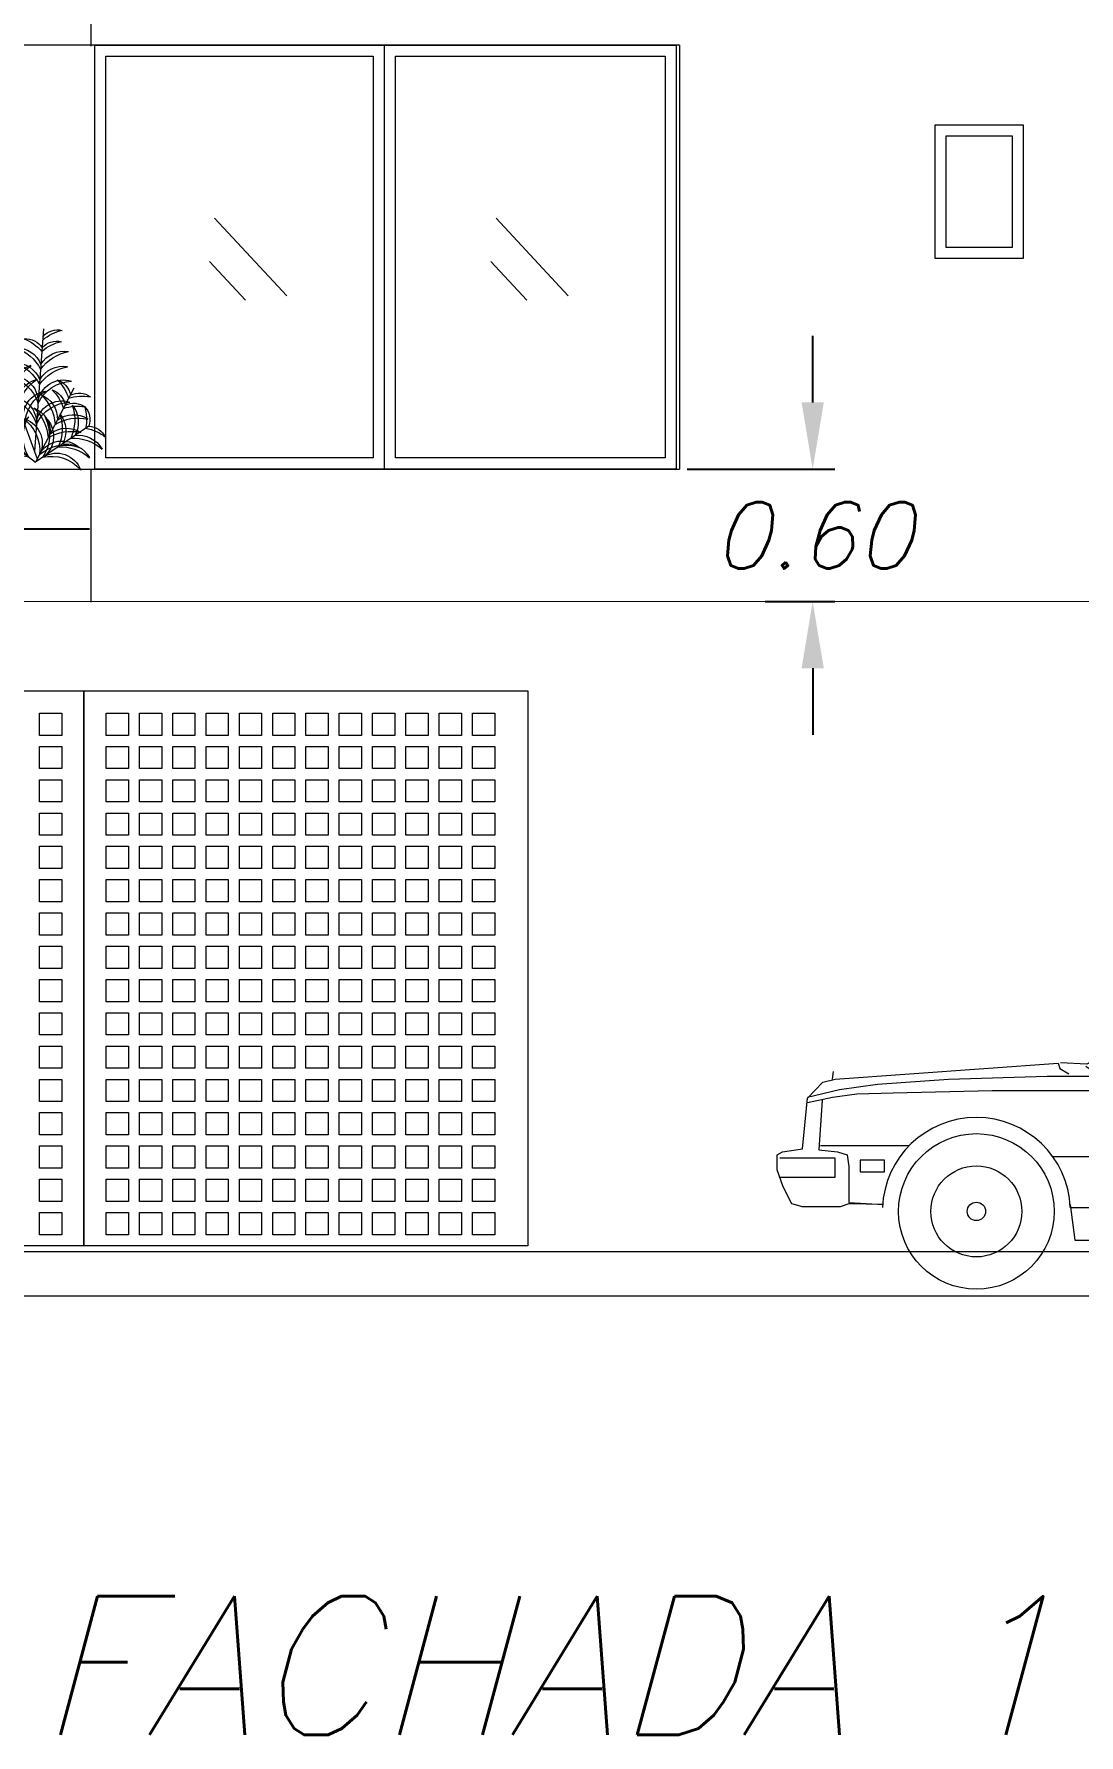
# Model space of a CAD drawing. Header units: millimetres. Extents: x 94 to 362, y 157 to 221.
# Drawn here: x 284.05 to 288.76, y 161.82 to 169.49 of the extents above; entities that cross this region are included whole.
import ezdxf

# ---------------------------------------------------------------- set-up
doc = ezdxf.new("R2010")
doc.units = ezdxf.units.MM
doc.layers.get('0').update_dxf_attribs({"lineweight": 9})
doc.layers.get('Defpoints').update_dxf_attribs({"lineweight": 9})
doc.layers.add('ARBOL', color=3, linetype='Continuous', lineweight=9)
doc.layers.add('BARDA PERIMETRAL', color=5, linetype='Continuous', lineweight=9)
doc.styles.get("Standard").update_dxf_attribs({"font": 'romans.shx', "oblique": 15})
doc.dimstyles.get("Standard").update_dxf_attribs({"dimtxt": 0.3, "dimasz": 0.3, "dimexe": 0.1, "dimexo": 0.05, "dimgap": 0.09, "dimtad": 0, "dimtih": 1, "dimtoh": 1, "dimzin": 0, "dimdsep": 46, "dimtxsty": 'Standard', "dimcen": 0.09, "dimadec": 0, "dimazin": 0, "dimtfac": 1, "dimtofl": 0, "dimtmove": 0, "dimatfit": 3, "dimfxl": 1, "dimtolj": 1, "dimtzin": 0, "dimarcsym": 0})

# ---------------------------------------------------------------- blocks, each defined once
blk = doc.blocks.new('AUTO_ALZADO')
at = {"color": 0, "linetype": 'ByBlock'}
for points in [[(-1.7297, 1.4091), (-2.412, 1.0263), (-2.5307, 1.0318)], [(-2.298, 0.974), (-1.695, 1.3919)], [(-1.651, 1.3892), (-2.2678, 0.9641), (-2.2934, 0.9698)], [(0.8653, 0.5489), (0.8711, 0.7331), (0.8479, 0.8082), (0.7319, 0.855), (0.5764, 0.9032), (0.0762, 0.991), (-0.0189, 1.0321), (-0.2023, 1.2489), (-0.3334, 1.419), (-0.3682, 1.4289), (-1.7074, 1.4289), (-1.7201, 1.4176), (-1.7132, 1.4048), (-1.6969, 1.3921), (-1.695, 1.3919)], [(-1.651, 1.3892), (-0.5226, 1.3892), (-0.4866, 1.3779), (-0.4471, 1.3609), (-0.4205, 1.2915), (-0.2661, 0.8904), (-0.2151, 0.8848), (-0.1013, 0.8819), (-0.0329, 0.8876), (0.0182, 0.906), (0.0298, 0.957), (0.0379, 1.0052)], [(-1.1067, 1.3831), (-1.2125, 0.9019), (-1.2511, 0.8041), (-1.2634, 0.6743), (-1.255, 0.5041), (-1.2384, 0.3264)], [(-1.6239, 1.3681), (-2.2296, 0.9381), (-2.0745, 0.9381)], [(-1.9593, 0.9381), (-1.3015, 0.9381), (-1.1918, 1.3681), (-1.6239, 1.3681)], [(-1.278, 1.1213), (-1.269, 1.1828), (-1.2735, 1.2437), (-1.3009, 1.2826), (-1.3463, 1.3106), (-1.419, 1.3216), (-1.4621, 1.3161), (-1.4968, 1.2908), (-1.5147, 1.2437), (-1.5013, 1.2129), (-1.4739, 1.1992), (-1.4465, 1.1965), (-1.4257, 1.1992), (-1.4011, 1.1883), (-1.3916, 1.1739), (-1.4011, 1.1575), (-1.3804, 1.1439), (-1.344, 1.124), (-1.3032, 1.1104), (-1.2847, 1.1158)], [(-1.0731, 1.3681), (-1.1576, 0.9381), (-0.5477, 0.9381)], [(-0.6096, 1.3681), (-1.0731, 1.3681)], [(-0.6096, 1.3681), (-0.5477, 0.9381)], [(-0.5834, 1.3681), (-0.5215, 0.9381)], [(-0.5215, 0.9381), (-0.3398, 0.9381), (-0.5134, 1.3681), (-0.5834, 1.3681)], [(-1.6217, 1.0072), (-1.5786, 1.0632), (-1.5556, 1.1411), (-1.5467, 1.1767), (-1.5534, 1.2272), (-1.5651, 1.2437), (-1.583, 1.2491), (-1.6239, 1.2382), (-1.6446, 1.2409), (-1.6424, 1.2607), (-1.6267, 1.2744), (-1.5853, 1.2936), (-1.5651, 1.3024), (-1.5511, 1.3024), (-1.5332, 1.2963), (-1.5103, 1.2908)], [(-1.6379, 1.23), (-1.6379, 1.1965), (-1.6217, 1.1828), (-1.6267, 1.1384), (-1.6037, 1.1439), (-1.5741, 1.1158)], [(-0.8587, 1.219), (-0.8134, 1.2539), (-0.7641, 1.2655), (-0.7171, 1.2512)], [(-0.5788, 1.1083), (-0.6057, 1.0967), (-0.6337, 1.0967), (-0.6471, 1.1172), (-0.6566, 1.15), (-0.6718, 1.1705), (-0.7059, 1.1733), (-0.749, 1.1657), (-0.7552, 1.1869), (-0.7434, 1.217), (-0.7322, 1.2423), (-0.6908, 1.256), (-0.6337, 1.2607), (-0.5906, 1.2423)], [(-1.5147, 1.2129), (-1.5103, 1.1828), (-1.5036, 1.1739), (-1.5103, 1.1131), (-1.4873, 1.1104), (-1.4739, 1.0933), (-1.4621, 1.0741), (-1.442, 1.0741), (-1.3916, 1.0994), (-1.4011, 1.1439)], [(-0.8475, 1.0393), (-0.8738, 1.0646), (-0.8778, 1.1131), (-0.8666, 1.1753), (-0.857, 1.217), (-0.8229, 1.2143), (-0.7641, 1.1753)], [(-0.7927, 1.0762), (-0.819, 1.0714), (-0.8341, 1.0899), (-0.8341, 1.1199), (-0.8492, 1.122), (-0.8419, 1.1616), (-0.8341, 1.1842), (-0.8061, 1.1917)], [(-0.7434, 1.1616), (-0.7361, 1.1432), (-0.7473, 1.1104), (-0.7401, 1.1015), (-0.7401, 1.0803), (-0.7249, 1.0577), (-0.6908, 1.0413), (-0.6511, 1.0646)], [(-1.77, 1.0488), (-1.7907, 1.096), (-1.8153, 1.1022), (-1.8271, 1.0543)], [(-1.7084, 1.0297), (-1.7566, 1.1076), (-1.681, 1.124), (-1.6558, 1.0769), (-1.7291, 1.0017)], [(-1.6536, 1.0741), (-1.6015, 0.9682)], [(-1.2981, 1.0994), (-1.3032, 1.0632), (-1.4078, 1.0516), (-1.4694, 1.016), (-1.5103, 0.9627)], [(-1.3395, 1.1131), (-1.4599, 1.0379)], [(-0.6091, 1.0878), (-0.6091, 1.0618), (-0.562, 1.0393)], [(-3.6035, 0.8635), (-3.6186, 0.6396), (-3.5339, 0.6311), (-3.4909, 0.6169), (-3.4828, 0.5645), (-3.4828, 0.403), (-3.3273, 0.3931), (-3.4828, 0.3973), (-3.5223, 0.3831), (-3.6929, 0.3831), (-3.7404, 0.3973), (-3.7787, 0.4738), (-3.8066, 0.5503), (-3.8066, 0.6169), (-3.7822, 0.6311), (-3.6929, 0.6453), (-3.6696, 0.8734), (-3.6, 0.9443), (-3.5455, 0.9585), (-2.5405, 1.0307), (-2.5324, 1.0066), (-2.493, 0.9825)], [(-2.3779, 0.9901), (-2.416, 1.016)], [(-1.6877, 0.9545), (-1.7588, 1.0188), (-1.779, 1.0188), (-1.8109, 1.0543), (-1.8198, 1.0434), (-1.8428, 1.0488), (-1.8495, 0.988), (-1.8064, 0.9627), (-1.7812, 0.9545)], [(-0.8761, 0.9443), (-0.927, 1.0065)], [(-0.8458, 1.0324), (-0.8833, 0.9675)], [(-0.8268, 1.0482), (-0.8307, 1.0229), (-0.819, 0.9907), (-0.7792, 0.9655), (-0.7552, 0.9791)], [(-0.8134, 1.0577), (-0.7792, 0.9976), (-0.7552, 1.014)], [(-0.6774, 1.0434), (-0.6757, 1.014), (-0.6981, 0.9976), (-0.749, 0.947)], [(-0.4395, 0.9559), (-0.4316, 1.0065), (-0.4451, 1.0345), (-0.515, 1.0577)], [(-3.6696, 0.8777), (-3.5258, 0.9117), (-3.354, 0.9358), (-3.0349, 0.9585), (-2.5904, 0.9726), (-2.2911, 0.9726), (-2.3294, 0.9499), (-2.3572, 0.8451), (-2.3885, 0.6878), (-2.3839, 0.5829), (-2.3259, 0.3888), (-2.2884, 0.3264)], [(-3.5571, 0.9585), (-3.5524, 0.9925)], [(-1.9631, 0.9737), (-1.9581, 0.9265), (-2.0135, 0.9217), (-2.0795, 0.9265), (-2.0493, 0.9962)], [(-3.6696, 0.8536), (-3.5571, 0.8777), (-3.448, 0.8918), (-3.2844, 0.8975), (-2.8376, 0.9074)], [(-2.8376, 0.9074), (-0.2727, 0.9074)], [(-1.4795, 0.8663), (-1.344, 0.8663), (-1.3524, 0.8452), (-1.4034, 0.8452), (-1.4034, 0.8663)], [(-0.5301, 0.8663), (-0.3947, 0.8663), (-0.4031, 0.8452), (-0.454, 0.8452), (-0.454, 0.8663)], [(-0.2512, 0.7697), (-0.2684, 0.8975)], [(0.8479, 0.8012), (0.5207, 0.8621), (0.2364, 0.8961), (0.0089, 0.8961)], [(-3.6116, 0.6595), (-3.2101, 0.6595)], [(-3.795, 0.5163), (-3.5455, 0.5163), (-3.5455, 0.6028), (-3.795, 0.6028)], [(-2.5654, 0.6099), (-0.4148, 0.6099)], [(0.6216, 0.539), (0.3025, 0.5603)], [(0.9083, 0.3264), (0.9396, 0.3364), (0.9616, 0.3845), (0.9802, 0.3959), (0.9918, 0.4526), (0.9767, 0.505), (0.9036, 0.5348), (0.7864, 0.5348), (0.6274, 0.5348), (0.6274, 0.3845)], [(0.9767, 0.4823), (0.6796, 0.4823), (0.6796, 0.4299), (0.986, 0.4299)], [(-2.486, 0.3931), (-2.466, 0.2329)], [(-2.4861, 0.3803), (-0.4941, 0.3803)], [(-2.2884, 0.3264), (-0.5144, 0.3264)], [(-0.5141, 0.3316), (-0.5144, 0.3264)], [(-0.4924, 0.3307), (-0.4965, 0.2329)], [(0.3505, 0.3264), (0.9083, 0.3264)], [(0.3517, 0.3803), (0.9597, 0.3803)], [(0.3536, 0.3307), (0.3536, 0.2343), (0.6007, 0.2428), (0.7423, 0.325)], [(-2.466, 0.2329), (-0.4965, 0.2329)]]:
    blk.add_lwpolyline(points, dxfattribs=at)
for points in [[(-1.9312, 1.0653), (-1.9687, 1.0653), (-2.0174, 1.0523), (-2.0544, 1.0393), (-2.0633, 1.0201), (-2.0594, 1.0058), (-2.0292, 0.9914), (-1.9687, 0.9737), (-1.9312, 0.9737)], [(-3.4318, 0.5929), (-3.4318, 0.5404), (-3.3227, 0.5404), (-3.3227, 0.5929)], [(0.4104, 0.4823), (0.4104, 0.4299), (0.5392, 0.4299), (0.5392, 0.4823)]]:
    blk.add_lwpolyline(points, close=True, dxfattribs=at)
for centre, radius in [((-1.3866, 0.783), 0.0213), ((-2.909, 0.3627), 0.3505), ((-0.0712, 0.3627), 0.3505), ((-2.909, 0.3627), 0.205), ((-0.0712, 0.3627), 0.205), ((-2.909, 0.3627), 0.0415), ((-0.0712, 0.3627), 0.0415)]:
    blk.add_circle(centre, radius, dxfattribs=at)
for centre, radius, start, end in [((-2.909, 0.3627), 0.4233, 2.3793, 177.6207), ((-0.0712, 0.3627), 0.445, 113.85904, 184.91659), ((-0.0712, 0.3627), 0.4233, 355.08341, 184.91659)]:
    blk.add_arc(centre, radius, start, end, dxfattribs=at)
blk = doc.blocks.new('arbusto02')
at = {"layer": 'ARBOL', "linetype": 'ByBlock'}
for p, q in [((-0.048, 0.801), (0.007, 0.065)), ((0.22, 0.644), (-0.01, 0.019)), ((-0.23, 0.444), (0, 0)), ((-0.319, 0.217), (0, 0)), ((0.397, 0.303), (0, 0))]:
    blk.add_line(p, q, dxfattribs=at)
for centre, radius, start, end in [((-0.132, 0.68), 0.115, 40.53, 103.8644), ((-0.216, 0.539), 0.26, 48.3163, 77.6194), ((-0.127, 0.612), 0.115, 40.53, 103.8644), ((-0.211, 0.471), 0.26, 48.3163, 77.6194), ((0.058, 0.626), 0.115, 84.6157, 147.9501), ((0.162, 0.498), 0.26, 110.8607, 140.1638), ((-0.171, 0.507), 0.16, 29.4889, 99.6338), ((-0.248, 0.401), 0.268, 35.6112, 79.2766), ((0.117, 0.528), 0.16, 88.8463, 158.9911), ((0.209, 0.435), 0.268, 109.2035, 152.8688), ((-0.065, 0.41), 0.26, 23.8984, 53.2015), ((0.069, 0.505), 0.115, 16.1121, 79.4464), ((-0.042, 0.474), 0.26, 23.8984, 53.2015), ((0.093, 0.569), 0.115, 16.1121, 79.4464), ((0.268, 0.505), 0.115, 60.1978, 123.5321), ((-0.164, 0.416), 0.16, 29.4889, 99.6338), ((-0.241, 0.31), 0.268, 35.6112, 79.2766), ((0.124, 0.437), 0.16, 88.8463, 158.9911), ((0.215, 0.344), 0.268, 109.2035, 152.8688), ((0.14, 0.361), 0.156, 80.6055, 180.8141), ((0.21, 0.283), 0.236, 101.0522, 162.5736), ((-0.128, 0.362), 0.268, 11.1933, 54.8587), ((-0.014, 0.427), 0.16, 5.071, 75.2158), ((0.285, 0.282), 0.26, 86.4427, 115.7458), ((0.244, 0.441), 0.115, 60.1978, 123.5321), ((0.309, 0.346), 0.26, 86.4427, 115.7458), ((-0.26, 0.3), 0.115, 63.6602, 126.9945), ((-0.168, 0.338), 0.156, 7.666, 107.8746), ((-0.227, 0.251), 0.236, 25.9065, 87.4278), ((-0.095, 0.385), 0.115, 107.7459, 171.0802), ((0.051, 0.308), 0.26, 133.9908, 163.2939), ((-0.063, 0.325), 0.115, 107.7459, 171.0802), ((0.082, 0.248), 0.26, 133.9908, 163.2939), ((-0.082, 0.272), 0.156, 343.248, 83.4567), ((-0.171, 0.217), 0.236, 1.4886, 63.0099), ((-0.046, 0.341), 0.16, 5.071, 75.2158), ((-0.159, 0.277), 0.268, 11.1933, 54.8587), ((0.302, 0.204), 0.268, 84.7855, 128.4509), ((0.257, 0.327), 0.16, 64.4284, 134.5732), ((-0.281, 0.137), 0.26, 71.4465, 100.7496), ((-0.211, 0.255), 0.115, 136.2275, 199.5619), ((-0.046, 0.257), 0.26, 162.4725, 191.7756), ((-0.229, 0.239), 0.115, 63.6602, 126.9945), ((-0.25, 0.076), 0.26, 71.4465, 100.7496), ((-0.097, 0.24), 0.16, 140.4581, 210.6029), ((0.033, 0.254), 0.268, 160.8153, 204.4806), ((-0.158, 0.212), 0.156, 7.666, 107.8746), ((-0.217, 0.125), 0.236, 25.9065, 87.4278), ((0.029, 0.258), 0.16, 111.9765, 182.1213), ((0.15, 0.208), 0.268, 132.3336, 175.999), ((0.071, 0.177), 0.16, 111.9765, 182.1213), ((0.192, 0.127), 0.268, 132.3336, 175.999), ((0.15, 0.235), 0.156, 80.6055, 180.8141), ((0.22, 0.157), 0.236, 101.0522, 162.5736), ((0.208, 0.165), 0.156, 56.1875, 156.3962), ((0.27, 0.119), 0.268, 84.7855, 128.4509), ((0.226, 0.242), 0.16, 64.4284, 134.5732), ((0.083, 0.246), 0.16, 332.6191, 42.7639), ((-0.047, 0.252), 0.268, 338.7414, 22.4068), ((0.032, 0.259), 0.26, 351.4465, 20.7496), ((0.196, 0.267), 0.115, 343.6602, 46.9945), ((0.25, 0.308), 0.115, 343.6602, 46.9945), ((0.086, 0.3), 0.26, 351.4465, 20.7496), ((-0.315, 0.101), 0.115, 92.1418, 155.4762), ((-0.227, 0.125), 0.16, 52.6191, 122.7639), ((-0.256, -0.003), 0.268, 58.7414, 102.4068), ((-0.022, 0.189), 0.16, 140.4581, 210.6029), ((0.108, 0.203), 0.268, 160.8153, 204.4806), ((0.048, 0.154), 0.156, 132.2173, 232.4259), ((0.153, 0.161), 0.236, 152.664, 214.1854), ((0.116, 0.113), 0.156, 103.7356, 203.9443), ((0.211, 0.069), 0.236, 124.1824, 185.7037), ((-0.161, 0.152), 0.236, 329.0367, 30.558), ((-0.057, 0.151), 0.156, 310.7961, 51.0048), ((0.24, 0.066), 0.236, 76.6343, 138.1556), ((0.011, 0.19), 0.16, 332.6191, 42.7639), ((-0.119, 0.197), 0.268, 338.7414, 22.4068), ((0.258, -0.038), 0.26, 53.9908, 83.2939), ((0.309, 0.119), 0.115, 27.7459, 91.0802), ((-0.256, -0.052), 0.26, 99.9281, 129.2312), ((-0.259, 0.001), 0.16, 81.1007, 151.2455), ((-0.224, -0.124), 0.268, 87.223, 130.8884), ((-0.184, -0.05), 0.16, 81.1007, 151.2455), ((-0.186, 0.044), 0.16, 52.6191, 122.7639), ((-0.214, -0.083), 0.268, 58.7414, 102.4068), ((-0.159, -0.029), 0.156, 30.7961, 131.0048), ((-0.178, -0.133), 0.236, 49.0367, 110.558), ((0.187, -0.039), 0.16, 31.9765, 102.1213), ((0.231, -0.112), 0.268, 52.3336, 95.999), ((0.259, 0.016), 0.16, 31.9765, 102.1213), ((-0.149, -0.176), 0.268, 87.223, 130.8884), ((-0.125, -0.102), 0.156, 59.2778, 159.4864), ((-0.093, -0.201), 0.236, 77.5183, 139.0396), ((0.104, -0.196), 0.236, 44.1824, 105.7037), ((0.131, -0.094), 0.156, 23.7356, 123.9443), ((0.158, -0.167), 0.268, 52.3336, 95.999)]:
    blk.add_arc(centre, radius, start, end, dxfattribs=at)
blk = doc.blocks.new('*D61')
at = {"layer": 'Defpoints', "color": 0, "lineweight": -2, "transparency": 16777216}
for p, q in [((287.56, 167.8253), (287.56, 168.1253)), ((286.9949, 167.5253), (287.66, 167.5253)), ((287.3453, 166.9278), (287.66, 166.9278)), ((287.56, 166.6278), (287.56, 166.3278))]:
    blk.add_line(p, q, dxfattribs=at)
at = {"layer": 'Defpoints', "color": 0, "transparency": 16777216}
for p in [(286.9449, 167.5253), (287.2953, 166.9278), (287.56, 166.9278)]:
    blk.add_point(p, dxfattribs=at)
for points in [[(287.51, 167.8253), (287.61, 167.8253), (287.56, 167.5253)], [(287.51, 166.6278), (287.61, 166.6278), (287.56, 166.9278)]]:
    blk.add_solid(points, dxfattribs=at)
at = {"layer": 'Defpoints', "color": 0, "transparency": 16777216, "insert": (287.56, 167.2266), "char_height": 0.3, "attachment_point": 5}
blk.add_mtext('\\A1;0.60', dxfattribs=at)
blk = doc.blocks.new('*D62')
at = {"layer": 'Defpoints', "color": 0, "lineweight": -2, "transparency": 16777216}
for p, q in [((282.2025, 169.1753), (282.2025, 167.156)), ((283.7025, 169.1753), (283.7025, 167.156)), ((281.9025, 167.256), (281.6025, 167.256)), ((284.0025, 167.256), (284.3025, 167.256))]:
    blk.add_line(p, q, dxfattribs=at)
at = {"layer": 'Defpoints', "color": 0, "transparency": 16777216}
for p in [(282.2025, 169.2253), (283.7025, 169.2253), (283.7025, 167.256)]:
    blk.add_point(p, dxfattribs=at)
for points in [[(281.9025, 167.306), (281.9025, 167.206), (282.2025, 167.256)], [(284.0025, 167.306), (284.0025, 167.206), (283.7025, 167.256)]]:
    blk.add_solid(points, dxfattribs=at)
at = {"layer": 'Defpoints', "color": 0, "transparency": 16777216, "insert": (282.9525, 167.256), "char_height": 0.3, "attachment_point": 5}
blk.add_mtext('\\A1;1.50', dxfattribs=at)

msp = doc.modelspace()

# ---------------------------------------------------------------- linework, layer by layer
for p, q in [((284.3097, 169.4303), (284.3097, 170.0303)), ((286.9597, 169.4353), (281.4453, 169.4353)), ((285.5809, 169.3853), (285.5809, 167.5753)), ((285.6309, 167.5253), (285.6309, 169.4353)), ((286.9597, 169.4353), (286.9597, 167.5253)), ((281.4453, 167.5253), (286.9597, 167.5253)), ((284.3097, 166.9253), (284.3097, 167.5253)), ((293.1453, 166.9303), (281.4453, 166.9253)), ((280.6332, 164.0003), (294.6332, 164.0003)), ((279.7763, 163.8003), (295.9077, 163.8003))]:
    msp.add_line(p, q)
at = {"color": 4}
for p, q in [((284.8659, 168.6562), (285.1909, 168.3062)), ((286.1342, 168.6562), (286.4592, 168.3062)), ((284.8423, 168.4605), (285.0048, 168.2855)), ((286.1105, 168.4605), (286.273, 168.2855))]:
    msp.add_line(p, q, dxfattribs=at)
for points in [[(284.3259, 169.4353), (286.9449, 169.4353), (286.9449, 167.5253), (284.3259, 167.5253)], [(284.3759, 169.3853), (285.5809, 169.3853), (285.5809, 167.5753), (284.3759, 167.5753)], [(285.6809, 169.3853), (286.8949, 169.3853), (286.8949, 167.5753), (285.6809, 167.5753)], [(288.5097, 169.0753), (288.1097, 169.0753), (288.1097, 168.4753), (288.5097, 168.4753)], [(288.4597, 169.0253), (288.1597, 169.0253), (288.1597, 168.5253), (288.4597, 168.5253)], [(282.2775, 166.5253), (284.2775, 166.5253), (284.2775, 164.0253), (282.2775, 164.0253)], [(284.2775, 166.5253), (286.2775, 166.5253), (286.2775, 164.0253), (284.2775, 164.0253)], [(284.0775, 166.4253), (284.1775, 166.4253), (284.1775, 166.3253), (284.0775, 166.3253)], [(284.3775, 166.4253), (284.4775, 166.4253), (284.4775, 166.3253), (284.3775, 166.3253)], [(284.3775, 166.4253), (284.4775, 166.4253), (284.4775, 166.3253), (284.3775, 166.3253)], [(284.5275, 166.4253), (284.6275, 166.4253), (284.6275, 166.3253), (284.5275, 166.3253)], [(284.6775, 166.4253), (284.7775, 166.4253), (284.7775, 166.3253), (284.6775, 166.3253)], [(284.6775, 166.4253), (284.7775, 166.4253), (284.7775, 166.3253), (284.6775, 166.3253)], [(284.8275, 166.4253), (284.9275, 166.4253), (284.9275, 166.3253), (284.8275, 166.3253)], [(284.9775, 166.4253), (285.0775, 166.4253), (285.0775, 166.3253), (284.9775, 166.3253)], [(284.9775, 166.4253), (285.0775, 166.4253), (285.0775, 166.3253), (284.9775, 166.3253)], [(285.1275, 166.4253), (285.2275, 166.4253), (285.2275, 166.3253), (285.1275, 166.3253)], [(285.2775, 166.4253), (285.3775, 166.4253), (285.3775, 166.3253), (285.2775, 166.3253)], [(285.2775, 166.4253), (285.3775, 166.4253), (285.3775, 166.3253), (285.2775, 166.3253)], [(285.4275, 166.4253), (285.5275, 166.4253), (285.5275, 166.3253), (285.4275, 166.3253)], [(285.5775, 166.4253), (285.6775, 166.4253), (285.6775, 166.3253), (285.5775, 166.3253)], [(285.7275, 166.4253), (285.8275, 166.4253), (285.8275, 166.3253), (285.7275, 166.3253)], [(285.7275, 166.4253), (285.8275, 166.4253), (285.8275, 166.3253), (285.7275, 166.3253)], [(285.8775, 166.4253), (285.9775, 166.4253), (285.9775, 166.3253), (285.8775, 166.3253)], [(286.0275, 166.4253), (286.1275, 166.4253), (286.1275, 166.3253), (286.0275, 166.3253)], [(284.0775, 166.2753), (284.1775, 166.2753), (284.1775, 166.1753), (284.0775, 166.1753)], [(284.3775, 166.2753), (284.4775, 166.2753), (284.4775, 166.1753), (284.3775, 166.1753)], [(284.3775, 166.2753), (284.4775, 166.2753), (284.4775, 166.1753), (284.3775, 166.1753)], [(284.5275, 166.2753), (284.6275, 166.2753), (284.6275, 166.1753), (284.5275, 166.1753)], [(284.6775, 166.2753), (284.7775, 166.2753), (284.7775, 166.1753), (284.6775, 166.1753)], [(284.6775, 166.2753), (284.7775, 166.2753), (284.7775, 166.1753), (284.6775, 166.1753)], [(284.8275, 166.2753), (284.9275, 166.2753), (284.9275, 166.1753), (284.8275, 166.1753)], [(284.9775, 166.2753), (285.0775, 166.2753), (285.0775, 166.1753), (284.9775, 166.1753)], [(284.9775, 166.2753), (285.0775, 166.2753), (285.0775, 166.1753), (284.9775, 166.1753)], [(285.1275, 166.2753), (285.2275, 166.2753), (285.2275, 166.1753), (285.1275, 166.1753)], [(285.2775, 166.2753), (285.3775, 166.2753), (285.3775, 166.1753), (285.2775, 166.1753)], [(285.2775, 166.2753), (285.3775, 166.2753), (285.3775, 166.1753), (285.2775, 166.1753)], [(285.4275, 166.2753), (285.5275, 166.2753), (285.5275, 166.1753), (285.4275, 166.1753)], [(285.5775, 166.2753), (285.6775, 166.2753), (285.6775, 166.1753), (285.5775, 166.1753)], [(285.7275, 166.2753), (285.8275, 166.2753), (285.8275, 166.1753), (285.7275, 166.1753)], [(285.7275, 166.2753), (285.8275, 166.2753), (285.8275, 166.1753), (285.7275, 166.1753)], [(285.8775, 166.2753), (285.9775, 166.2753), (285.9775, 166.1753), (285.8775, 166.1753)], [(286.0275, 166.2753), (286.1275, 166.2753), (286.1275, 166.1753), (286.0275, 166.1753)], [(284.0775, 166.1253), (284.1775, 166.1253), (284.1775, 166.0253), (284.0775, 166.0253)], [(284.3775, 166.1253), (284.4775, 166.1253), (284.4775, 166.0253), (284.3775, 166.0253)], [(284.3775, 166.1253), (284.4775, 166.1253), (284.4775, 166.0253), (284.3775, 166.0253)], [(284.5275, 166.1253), (284.6275, 166.1253), (284.6275, 166.0253), (284.5275, 166.0253)], [(284.6775, 166.1253), (284.7775, 166.1253), (284.7775, 166.0253), (284.6775, 166.0253)], [(284.6775, 166.1253), (284.7775, 166.1253), (284.7775, 166.0253), (284.6775, 166.0253)], [(284.8275, 166.1253), (284.9275, 166.1253), (284.9275, 166.0253), (284.8275, 166.0253)], [(284.9775, 166.1253), (285.0775, 166.1253), (285.0775, 166.0253), (284.9775, 166.0253)], [(284.9775, 166.1253), (285.0775, 166.1253), (285.0775, 166.0253), (284.9775, 166.0253)], [(285.1275, 166.1253), (285.2275, 166.1253), (285.2275, 166.0253), (285.1275, 166.0253)], [(285.2775, 166.1253), (285.3775, 166.1253), (285.3775, 166.0253), (285.2775, 166.0253)], [(285.2775, 166.1253), (285.3775, 166.1253), (285.3775, 166.0253), (285.2775, 166.0253)], [(285.4275, 166.1253), (285.5275, 166.1253), (285.5275, 166.0253), (285.4275, 166.0253)], [(285.5775, 166.1253), (285.6775, 166.1253), (285.6775, 166.0253), (285.5775, 166.0253)], [(285.7275, 166.1253), (285.8275, 166.1253), (285.8275, 166.0253), (285.7275, 166.0253)], [(285.7275, 166.1253), (285.8275, 166.1253), (285.8275, 166.0253), (285.7275, 166.0253)], [(285.8775, 166.1253), (285.9775, 166.1253), (285.9775, 166.0253), (285.8775, 166.0253)], [(286.0275, 166.1253), (286.1275, 166.1253), (286.1275, 166.0253), (286.0275, 166.0253)], [(284.0775, 165.9753), (284.1775, 165.9753), (284.1775, 165.8753), (284.0775, 165.8753)], [(284.3775, 165.9753), (284.4775, 165.9753), (284.4775, 165.8753), (284.3775, 165.8753)], [(284.3775, 165.9753), (284.4775, 165.9753), (284.4775, 165.8753), (284.3775, 165.8753)], [(284.5275, 165.9753), (284.6275, 165.9753), (284.6275, 165.8753), (284.5275, 165.8753)], [(284.6775, 165.9753), (284.7775, 165.9753), (284.7775, 165.8753), (284.6775, 165.8753)], [(284.6775, 165.9753), (284.7775, 165.9753), (284.7775, 165.8753), (284.6775, 165.8753)], [(284.8275, 165.9753), (284.9275, 165.9753), (284.9275, 165.8753), (284.8275, 165.8753)], [(284.9775, 165.9753), (285.0775, 165.9753), (285.0775, 165.8753), (284.9775, 165.8753)], [(284.9775, 165.9753), (285.0775, 165.9753), (285.0775, 165.8753), (284.9775, 165.8753)], [(285.1275, 165.9753), (285.2275, 165.9753), (285.2275, 165.8753), (285.1275, 165.8753)], [(285.2775, 165.9753), (285.3775, 165.9753), (285.3775, 165.8753), (285.2775, 165.8753)], [(285.2775, 165.9753), (285.3775, 165.9753), (285.3775, 165.8753), (285.2775, 165.8753)], [(285.4275, 165.9753), (285.5275, 165.9753), (285.5275, 165.8753), (285.4275, 165.8753)], [(285.5775, 165.9753), (285.6775, 165.9753), (285.6775, 165.8753), (285.5775, 165.8753)], [(285.7275, 165.9753), (285.8275, 165.9753), (285.8275, 165.8753), (285.7275, 165.8753)], [(285.7275, 165.9753), (285.8275, 165.9753), (285.8275, 165.8753), (285.7275, 165.8753)], [(285.8775, 165.9753), (285.9775, 165.9753), (285.9775, 165.8753), (285.8775, 165.8753)], [(286.0275, 165.9753), (286.1275, 165.9753), (286.1275, 165.8753), (286.0275, 165.8753)], [(284.0775, 165.8253), (284.1775, 165.8253), (284.1775, 165.7253), (284.0775, 165.7253)], [(284.3775, 165.8253), (284.4775, 165.8253), (284.4775, 165.7253), (284.3775, 165.7253)], [(284.3775, 165.8253), (284.4775, 165.8253), (284.4775, 165.7253), (284.3775, 165.7253)], [(284.5275, 165.8253), (284.6275, 165.8253), (284.6275, 165.7253), (284.5275, 165.7253)], [(284.6775, 165.8253), (284.7775, 165.8253), (284.7775, 165.7253), (284.6775, 165.7253)], [(284.6775, 165.8253), (284.7775, 165.8253), (284.7775, 165.7253), (284.6775, 165.7253)], [(284.8275, 165.8253), (284.9275, 165.8253), (284.9275, 165.7253), (284.8275, 165.7253)], [(284.9775, 165.8253), (285.0775, 165.8253), (285.0775, 165.7253), (284.9775, 165.7253)], [(284.9775, 165.8253), (285.0775, 165.8253), (285.0775, 165.7253), (284.9775, 165.7253)], [(285.1275, 165.8253), (285.2275, 165.8253), (285.2275, 165.7253), (285.1275, 165.7253)], [(285.2775, 165.8253), (285.3775, 165.8253), (285.3775, 165.7253), (285.2775, 165.7253)], [(285.2775, 165.8253), (285.3775, 165.8253), (285.3775, 165.7253), (285.2775, 165.7253)], [(285.4275, 165.8253), (285.5275, 165.8253), (285.5275, 165.7253), (285.4275, 165.7253)], [(285.5775, 165.8253), (285.6775, 165.8253), (285.6775, 165.7253), (285.5775, 165.7253)], [(285.7275, 165.8253), (285.8275, 165.8253), (285.8275, 165.7253), (285.7275, 165.7253)], [(285.7275, 165.8253), (285.8275, 165.8253), (285.8275, 165.7253), (285.7275, 165.7253)], [(285.8775, 165.8253), (285.9775, 165.8253), (285.9775, 165.7253), (285.8775, 165.7253)], [(286.0275, 165.8253), (286.1275, 165.8253), (286.1275, 165.7253), (286.0275, 165.7253)], [(284.0775, 165.6753), (284.1775, 165.6753), (284.1775, 165.5753), (284.0775, 165.5753)], [(284.3775, 165.6753), (284.4775, 165.6753), (284.4775, 165.5753), (284.3775, 165.5753)], [(284.3775, 165.6753), (284.4775, 165.6753), (284.4775, 165.5753), (284.3775, 165.5753)], [(284.5275, 165.6753), (284.6275, 165.6753), (284.6275, 165.5753), (284.5275, 165.5753)], [(284.6775, 165.6753), (284.7775, 165.6753), (284.7775, 165.5753), (284.6775, 165.5753)], [(284.6775, 165.6753), (284.7775, 165.6753), (284.7775, 165.5753), (284.6775, 165.5753)], [(284.8275, 165.6753), (284.9275, 165.6753), (284.9275, 165.5753), (284.8275, 165.5753)], [(284.9775, 165.6753), (285.0775, 165.6753), (285.0775, 165.5753), (284.9775, 165.5753)], [(284.9775, 165.6753), (285.0775, 165.6753), (285.0775, 165.5753), (284.9775, 165.5753)], [(285.1275, 165.6753), (285.2275, 165.6753), (285.2275, 165.5753), (285.1275, 165.5753)], [(285.2775, 165.6753), (285.3775, 165.6753), (285.3775, 165.5753), (285.2775, 165.5753)], [(285.2775, 165.6753), (285.3775, 165.6753), (285.3775, 165.5753), (285.2775, 165.5753)], [(285.4275, 165.6753), (285.5275, 165.6753), (285.5275, 165.5753), (285.4275, 165.5753)], [(285.5775, 165.6753), (285.6775, 165.6753), (285.6775, 165.5753), (285.5775, 165.5753)], [(285.7275, 165.6753), (285.8275, 165.6753), (285.8275, 165.5753), (285.7275, 165.5753)], [(285.7275, 165.6753), (285.8275, 165.6753), (285.8275, 165.5753), (285.7275, 165.5753)], [(285.8775, 165.6753), (285.9775, 165.6753), (285.9775, 165.5753), (285.8775, 165.5753)], [(286.0275, 165.6753), (286.1275, 165.6753), (286.1275, 165.5753), (286.0275, 165.5753)], [(284.0775, 165.5253), (284.1775, 165.5253), (284.1775, 165.4253), (284.0775, 165.4253)], [(284.3775, 165.5253), (284.4775, 165.5253), (284.4775, 165.4253), (284.3775, 165.4253)], [(284.3775, 165.5253), (284.4775, 165.5253), (284.4775, 165.4253), (284.3775, 165.4253)], [(284.5275, 165.5253), (284.6275, 165.5253), (284.6275, 165.4253), (284.5275, 165.4253)], [(284.6775, 165.5253), (284.7775, 165.5253), (284.7775, 165.4253), (284.6775, 165.4253)], [(284.6775, 165.5253), (284.7775, 165.5253), (284.7775, 165.4253), (284.6775, 165.4253)], [(284.8275, 165.5253), (284.9275, 165.5253), (284.9275, 165.4253), (284.8275, 165.4253)], [(284.9775, 165.5253), (285.0775, 165.5253), (285.0775, 165.4253), (284.9775, 165.4253)], [(284.9775, 165.5253), (285.0775, 165.5253), (285.0775, 165.4253), (284.9775, 165.4253)], [(285.1275, 165.5253), (285.2275, 165.5253), (285.2275, 165.4253), (285.1275, 165.4253)], [(285.2775, 165.5253), (285.3775, 165.5253), (285.3775, 165.4253), (285.2775, 165.4253)], [(285.2775, 165.5253), (285.3775, 165.5253), (285.3775, 165.4253), (285.2775, 165.4253)], [(285.4275, 165.5253), (285.5275, 165.5253), (285.5275, 165.4253), (285.4275, 165.4253)], [(285.5775, 165.5253), (285.6775, 165.5253), (285.6775, 165.4253), (285.5775, 165.4253)], [(285.7275, 165.5253), (285.8275, 165.5253), (285.8275, 165.4253), (285.7275, 165.4253)], [(285.7275, 165.5253), (285.8275, 165.5253), (285.8275, 165.4253), (285.7275, 165.4253)], [(285.8775, 165.5253), (285.9775, 165.5253), (285.9775, 165.4253), (285.8775, 165.4253)], [(286.0275, 165.5253), (286.1275, 165.5253), (286.1275, 165.4253), (286.0275, 165.4253)], [(284.0775, 165.3753), (284.1775, 165.3753), (284.1775, 165.2753), (284.0775, 165.2753)], [(284.3775, 165.3753), (284.4775, 165.3753), (284.4775, 165.2753), (284.3775, 165.2753)], [(284.3775, 165.3753), (284.4775, 165.3753), (284.4775, 165.2753), (284.3775, 165.2753)], [(284.5275, 165.3753), (284.6275, 165.3753), (284.6275, 165.2753), (284.5275, 165.2753)], [(284.6775, 165.3753), (284.7775, 165.3753), (284.7775, 165.2753), (284.6775, 165.2753)], [(284.6775, 165.3753), (284.7775, 165.3753), (284.7775, 165.2753), (284.6775, 165.2753)], [(284.8275, 165.3753), (284.9275, 165.3753), (284.9275, 165.2753), (284.8275, 165.2753)], [(284.9775, 165.3753), (285.0775, 165.3753), (285.0775, 165.2753), (284.9775, 165.2753)], [(284.9775, 165.3753), (285.0775, 165.3753), (285.0775, 165.2753), (284.9775, 165.2753)], [(285.1275, 165.3753), (285.2275, 165.3753), (285.2275, 165.2753), (285.1275, 165.2753)], [(285.2775, 165.3753), (285.3775, 165.3753), (285.3775, 165.2753), (285.2775, 165.2753)], [(285.2775, 165.3753), (285.3775, 165.3753), (285.3775, 165.2753), (285.2775, 165.2753)], [(285.4275, 165.3753), (285.5275, 165.3753), (285.5275, 165.2753), (285.4275, 165.2753)], [(285.5775, 165.3753), (285.6775, 165.3753), (285.6775, 165.2753), (285.5775, 165.2753)], [(285.7275, 165.3753), (285.8275, 165.3753), (285.8275, 165.2753), (285.7275, 165.2753)], [(285.7275, 165.3753), (285.8275, 165.3753), (285.8275, 165.2753), (285.7275, 165.2753)], [(285.8775, 165.3753), (285.9775, 165.3753), (285.9775, 165.2753), (285.8775, 165.2753)], [(286.0275, 165.3753), (286.1275, 165.3753), (286.1275, 165.2753), (286.0275, 165.2753)], [(284.0775, 165.2253), (284.1775, 165.2253), (284.1775, 165.1253), (284.0775, 165.1253)], [(284.3775, 165.2253), (284.4775, 165.2253), (284.4775, 165.1253), (284.3775, 165.1253)], [(284.3775, 165.2253), (284.4775, 165.2253), (284.4775, 165.1253), (284.3775, 165.1253)], [(284.5275, 165.2253), (284.6275, 165.2253), (284.6275, 165.1253), (284.5275, 165.1253)], [(284.6775, 165.2253), (284.7775, 165.2253), (284.7775, 165.1253), (284.6775, 165.1253)], [(284.6775, 165.2253), (284.7775, 165.2253), (284.7775, 165.1253), (284.6775, 165.1253)], [(284.8275, 165.2253), (284.9275, 165.2253), (284.9275, 165.1253), (284.8275, 165.1253)], [(284.9775, 165.2253), (285.0775, 165.2253), (285.0775, 165.1253), (284.9775, 165.1253)], [(284.9775, 165.2253), (285.0775, 165.2253), (285.0775, 165.1253), (284.9775, 165.1253)], [(285.1275, 165.2253), (285.2275, 165.2253), (285.2275, 165.1253), (285.1275, 165.1253)], [(285.2775, 165.2253), (285.3775, 165.2253), (285.3775, 165.1253), (285.2775, 165.1253)], [(285.2775, 165.2253), (285.3775, 165.2253), (285.3775, 165.1253), (285.2775, 165.1253)], [(285.4275, 165.2253), (285.5275, 165.2253), (285.5275, 165.1253), (285.4275, 165.1253)], [(285.5775, 165.2253), (285.6775, 165.2253), (285.6775, 165.1253), (285.5775, 165.1253)], [(285.7275, 165.2253), (285.8275, 165.2253), (285.8275, 165.1253), (285.7275, 165.1253)], [(285.7275, 165.2253), (285.8275, 165.2253), (285.8275, 165.1253), (285.7275, 165.1253)], [(285.8775, 165.2253), (285.9775, 165.2253), (285.9775, 165.1253), (285.8775, 165.1253)], [(286.0275, 165.2253), (286.1275, 165.2253), (286.1275, 165.1253), (286.0275, 165.1253)], [(284.0775, 165.0753), (284.1775, 165.0753), (284.1775, 164.9753), (284.0775, 164.9753)], [(284.3775, 165.0753), (284.4775, 165.0753), (284.4775, 164.9753), (284.3775, 164.9753)], [(284.3775, 165.0753), (284.4775, 165.0753), (284.4775, 164.9753), (284.3775, 164.9753)], [(284.5275, 165.0753), (284.6275, 165.0753), (284.6275, 164.9753), (284.5275, 164.9753)], [(284.6775, 165.0753), (284.7775, 165.0753), (284.7775, 164.9753), (284.6775, 164.9753)], [(284.6775, 165.0753), (284.7775, 165.0753), (284.7775, 164.9753), (284.6775, 164.9753)], [(284.8275, 165.0753), (284.9275, 165.0753), (284.9275, 164.9753), (284.8275, 164.9753)], [(284.9775, 165.0753), (285.0775, 165.0753), (285.0775, 164.9753), (284.9775, 164.9753)], [(284.9775, 165.0753), (285.0775, 165.0753), (285.0775, 164.9753), (284.9775, 164.9753)], [(285.1275, 165.0753), (285.2275, 165.0753), (285.2275, 164.9753), (285.1275, 164.9753)], [(285.2775, 165.0753), (285.3775, 165.0753), (285.3775, 164.9753), (285.2775, 164.9753)], [(285.2775, 165.0753), (285.3775, 165.0753), (285.3775, 164.9753), (285.2775, 164.9753)], [(285.4275, 165.0753), (285.5275, 165.0753), (285.5275, 164.9753), (285.4275, 164.9753)], [(285.5775, 165.0753), (285.6775, 165.0753), (285.6775, 164.9753), (285.5775, 164.9753)], [(285.7275, 165.0753), (285.8275, 165.0753), (285.8275, 164.9753), (285.7275, 164.9753)], [(285.7275, 165.0753), (285.8275, 165.0753), (285.8275, 164.9753), (285.7275, 164.9753)], [(285.8775, 165.0753), (285.9775, 165.0753), (285.9775, 164.9753), (285.8775, 164.9753)], [(286.0275, 165.0753), (286.1275, 165.0753), (286.1275, 164.9753), (286.0275, 164.9753)], [(284.0775, 164.9253), (284.1775, 164.9253), (284.1775, 164.8253), (284.0775, 164.8253)], [(284.3775, 164.9253), (284.4775, 164.9253), (284.4775, 164.8253), (284.3775, 164.8253)], [(284.3775, 164.9253), (284.4775, 164.9253), (284.4775, 164.8253), (284.3775, 164.8253)], [(284.5275, 164.9253), (284.6275, 164.9253), (284.6275, 164.8253), (284.5275, 164.8253)], [(284.6775, 164.9253), (284.7775, 164.9253), (284.7775, 164.8253), (284.6775, 164.8253)], [(284.6775, 164.9253), (284.7775, 164.9253), (284.7775, 164.8253), (284.6775, 164.8253)], [(284.8275, 164.9253), (284.9275, 164.9253), (284.9275, 164.8253), (284.8275, 164.8253)], [(284.9775, 164.9253), (285.0775, 164.9253), (285.0775, 164.8253), (284.9775, 164.8253)], [(284.9775, 164.9253), (285.0775, 164.9253), (285.0775, 164.8253), (284.9775, 164.8253)], [(285.1275, 164.9253), (285.2275, 164.9253), (285.2275, 164.8253), (285.1275, 164.8253)], [(285.2775, 164.9253), (285.3775, 164.9253), (285.3775, 164.8253), (285.2775, 164.8253)], [(285.2775, 164.9253), (285.3775, 164.9253), (285.3775, 164.8253), (285.2775, 164.8253)], [(285.4275, 164.9253), (285.5275, 164.9253), (285.5275, 164.8253), (285.4275, 164.8253)], [(285.5775, 164.9253), (285.6775, 164.9253), (285.6775, 164.8253), (285.5775, 164.8253)], [(285.7275, 164.9253), (285.8275, 164.9253), (285.8275, 164.8253), (285.7275, 164.8253)], [(285.7275, 164.9253), (285.8275, 164.9253), (285.8275, 164.8253), (285.7275, 164.8253)], [(285.8775, 164.9253), (285.9775, 164.9253), (285.9775, 164.8253), (285.8775, 164.8253)], [(286.0275, 164.9253), (286.1275, 164.9253), (286.1275, 164.8253), (286.0275, 164.8253)], [(284.0775, 164.7753), (284.1775, 164.7753), (284.1775, 164.6753), (284.0775, 164.6753)], [(284.3775, 164.7753), (284.4775, 164.7753), (284.4775, 164.6753), (284.3775, 164.6753)], [(284.3775, 164.7753), (284.4775, 164.7753), (284.4775, 164.6753), (284.3775, 164.6753)], [(284.5275, 164.7753), (284.6275, 164.7753), (284.6275, 164.6753), (284.5275, 164.6753)], [(284.6775, 164.7753), (284.7775, 164.7753), (284.7775, 164.6753), (284.6775, 164.6753)], [(284.6775, 164.7753), (284.7775, 164.7753), (284.7775, 164.6753), (284.6775, 164.6753)], [(284.8275, 164.7753), (284.9275, 164.7753), (284.9275, 164.6753), (284.8275, 164.6753)], [(284.9775, 164.7753), (285.0775, 164.7753), (285.0775, 164.6753), (284.9775, 164.6753)], [(284.9775, 164.7753), (285.0775, 164.7753), (285.0775, 164.6753), (284.9775, 164.6753)], [(285.1275, 164.7753), (285.2275, 164.7753), (285.2275, 164.6753), (285.1275, 164.6753)], [(285.2775, 164.7753), (285.3775, 164.7753), (285.3775, 164.6753), (285.2775, 164.6753)], [(285.2775, 164.7753), (285.3775, 164.7753), (285.3775, 164.6753), (285.2775, 164.6753)], [(285.4275, 164.7753), (285.5275, 164.7753), (285.5275, 164.6753), (285.4275, 164.6753)], [(285.5775, 164.7753), (285.6775, 164.7753), (285.6775, 164.6753), (285.5775, 164.6753)], [(285.7275, 164.7753), (285.8275, 164.7753), (285.8275, 164.6753), (285.7275, 164.6753)], [(285.7275, 164.7753), (285.8275, 164.7753), (285.8275, 164.6753), (285.7275, 164.6753)], [(285.8775, 164.7753), (285.9775, 164.7753), (285.9775, 164.6753), (285.8775, 164.6753)], [(286.0275, 164.7753), (286.1275, 164.7753), (286.1275, 164.6753), (286.0275, 164.6753)], [(284.0775, 164.6253), (284.1775, 164.6253), (284.1775, 164.5253), (284.0775, 164.5253)], [(284.3775, 164.6253), (284.4775, 164.6253), (284.4775, 164.5253), (284.3775, 164.5253)], [(284.3775, 164.6253), (284.4775, 164.6253), (284.4775, 164.5253), (284.3775, 164.5253)], [(284.5275, 164.6253), (284.6275, 164.6253), (284.6275, 164.5253), (284.5275, 164.5253)], [(284.6775, 164.6253), (284.7775, 164.6253), (284.7775, 164.5253), (284.6775, 164.5253)], [(284.6775, 164.6253), (284.7775, 164.6253), (284.7775, 164.5253), (284.6775, 164.5253)], [(284.8275, 164.6253), (284.9275, 164.6253), (284.9275, 164.5253), (284.8275, 164.5253)], [(284.9775, 164.6253), (285.0775, 164.6253), (285.0775, 164.5253), (284.9775, 164.5253)], [(284.9775, 164.6253), (285.0775, 164.6253), (285.0775, 164.5253), (284.9775, 164.5253)], [(285.1275, 164.6253), (285.2275, 164.6253), (285.2275, 164.5253), (285.1275, 164.5253)], [(285.2775, 164.6253), (285.3775, 164.6253), (285.3775, 164.5253), (285.2775, 164.5253)], [(285.2775, 164.6253), (285.3775, 164.6253), (285.3775, 164.5253), (285.2775, 164.5253)], [(285.4275, 164.6253), (285.5275, 164.6253), (285.5275, 164.5253), (285.4275, 164.5253)], [(285.5775, 164.6253), (285.6775, 164.6253), (285.6775, 164.5253), (285.5775, 164.5253)], [(285.7275, 164.6253), (285.8275, 164.6253), (285.8275, 164.5253), (285.7275, 164.5253)], [(285.7275, 164.6253), (285.8275, 164.6253), (285.8275, 164.5253), (285.7275, 164.5253)], [(285.8775, 164.6253), (285.9775, 164.6253), (285.9775, 164.5253), (285.8775, 164.5253)], [(286.0275, 164.6253), (286.1275, 164.6253), (286.1275, 164.5253), (286.0275, 164.5253)], [(284.0775, 164.4753), (284.1775, 164.4753), (284.1775, 164.3753), (284.0775, 164.3753)], [(284.3775, 164.4753), (284.4775, 164.4753), (284.4775, 164.3753), (284.3775, 164.3753)], [(284.3775, 164.4753), (284.4775, 164.4753), (284.4775, 164.3753), (284.3775, 164.3753)], [(284.5275, 164.4753), (284.6275, 164.4753), (284.6275, 164.3753), (284.5275, 164.3753)], [(284.6775, 164.4753), (284.7775, 164.4753), (284.7775, 164.3753), (284.6775, 164.3753)], [(284.6775, 164.4753), (284.7775, 164.4753), (284.7775, 164.3753), (284.6775, 164.3753)], [(284.8275, 164.4753), (284.9275, 164.4753), (284.9275, 164.3753), (284.8275, 164.3753)], [(284.9775, 164.4753), (285.0775, 164.4753), (285.0775, 164.3753), (284.9775, 164.3753)], [(284.9775, 164.4753), (285.0775, 164.4753), (285.0775, 164.3753), (284.9775, 164.3753)], [(285.1275, 164.4753), (285.2275, 164.4753), (285.2275, 164.3753), (285.1275, 164.3753)], [(285.2775, 164.4753), (285.3775, 164.4753), (285.3775, 164.3753), (285.2775, 164.3753)], [(285.2775, 164.4753), (285.3775, 164.4753), (285.3775, 164.3753), (285.2775, 164.3753)], [(285.4275, 164.4753), (285.5275, 164.4753), (285.5275, 164.3753), (285.4275, 164.3753)], [(285.5775, 164.4753), (285.6775, 164.4753), (285.6775, 164.3753), (285.5775, 164.3753)], [(285.7275, 164.4753), (285.8275, 164.4753), (285.8275, 164.3753), (285.7275, 164.3753)], [(285.7275, 164.4753), (285.8275, 164.4753), (285.8275, 164.3753), (285.7275, 164.3753)], [(285.8775, 164.4753), (285.9775, 164.4753), (285.9775, 164.3753), (285.8775, 164.3753)], [(286.0275, 164.4753), (286.1275, 164.4753), (286.1275, 164.3753), (286.0275, 164.3753)], [(284.0775, 164.3253), (284.1775, 164.3253), (284.1775, 164.2253), (284.0775, 164.2253)], [(284.3775, 164.3253), (284.4775, 164.3253), (284.4775, 164.2253), (284.3775, 164.2253)], [(284.3775, 164.3253), (284.4775, 164.3253), (284.4775, 164.2253), (284.3775, 164.2253)], [(284.5275, 164.3253), (284.6275, 164.3253), (284.6275, 164.2253), (284.5275, 164.2253)], [(284.6775, 164.3253), (284.7775, 164.3253), (284.7775, 164.2253), (284.6775, 164.2253)], [(284.6775, 164.3253), (284.7775, 164.3253), (284.7775, 164.2253), (284.6775, 164.2253)], [(284.8275, 164.3253), (284.9275, 164.3253), (284.9275, 164.2253), (284.8275, 164.2253)], [(284.9775, 164.3253), (285.0775, 164.3253), (285.0775, 164.2253), (284.9775, 164.2253)], [(284.9775, 164.3253), (285.0775, 164.3253), (285.0775, 164.2253), (284.9775, 164.2253)], [(285.1275, 164.3253), (285.2275, 164.3253), (285.2275, 164.2253), (285.1275, 164.2253)], [(285.2775, 164.3253), (285.3775, 164.3253), (285.3775, 164.2253), (285.2775, 164.2253)], [(285.2775, 164.3253), (285.3775, 164.3253), (285.3775, 164.2253), (285.2775, 164.2253)], [(285.4275, 164.3253), (285.5275, 164.3253), (285.5275, 164.2253), (285.4275, 164.2253)], [(285.5775, 164.3253), (285.6775, 164.3253), (285.6775, 164.2253), (285.5775, 164.2253)], [(285.7275, 164.3253), (285.8275, 164.3253), (285.8275, 164.2253), (285.7275, 164.2253)], [(285.7275, 164.3253), (285.8275, 164.3253), (285.8275, 164.2253), (285.7275, 164.2253)], [(285.8775, 164.3253), (285.9775, 164.3253), (285.9775, 164.2253), (285.8775, 164.2253)], [(286.0275, 164.3253), (286.1275, 164.3253), (286.1275, 164.2253), (286.0275, 164.2253)], [(284.0775, 164.1753), (284.1775, 164.1753), (284.1775, 164.0753), (284.0775, 164.0753)], [(284.3775, 164.1753), (284.4775, 164.1753), (284.4775, 164.0753), (284.3775, 164.0753)], [(284.3775, 164.1753), (284.4775, 164.1753), (284.4775, 164.0753), (284.3775, 164.0753)], [(284.5275, 164.1753), (284.6275, 164.1753), (284.6275, 164.0753), (284.5275, 164.0753)], [(284.6775, 164.1753), (284.7775, 164.1753), (284.7775, 164.0753), (284.6775, 164.0753)], [(284.6775, 164.1753), (284.7775, 164.1753), (284.7775, 164.0753), (284.6775, 164.0753)], [(284.8275, 164.1753), (284.9275, 164.1753), (284.9275, 164.0753), (284.8275, 164.0753)], [(284.9775, 164.1753), (285.0775, 164.1753), (285.0775, 164.0753), (284.9775, 164.0753)], [(284.9775, 164.1753), (285.0775, 164.1753), (285.0775, 164.0753), (284.9775, 164.0753)], [(285.1275, 164.1753), (285.2275, 164.1753), (285.2275, 164.0753), (285.1275, 164.0753)], [(285.2775, 164.1753), (285.3775, 164.1753), (285.3775, 164.0753), (285.2775, 164.0753)], [(285.2775, 164.1753), (285.3775, 164.1753), (285.3775, 164.0753), (285.2775, 164.0753)], [(285.4275, 164.1753), (285.5275, 164.1753), (285.5275, 164.0753), (285.4275, 164.0753)], [(285.5775, 164.1753), (285.6775, 164.1753), (285.6775, 164.0753), (285.5775, 164.0753)], [(285.7275, 164.1753), (285.8275, 164.1753), (285.8275, 164.0753), (285.7275, 164.0753)], [(285.7275, 164.1753), (285.8275, 164.1753), (285.8275, 164.0753), (285.7275, 164.0753)], [(285.8775, 164.1753), (285.9775, 164.1753), (285.9775, 164.0753), (285.8775, 164.0753)], [(286.0275, 164.1753), (286.1275, 164.1753), (286.1275, 164.0753), (286.0275, 164.0753)]]:
    msp.add_lwpolyline(points, close=True)

# ---------------------------------------------------------------- block references
msp.add_blockref('AUTO_ALZADO', (291.2063, 163.8177))
at = {"layer": 'BARDA PERIMETRAL', "linetype": 'Continuous', "xscale": -0.75, "yscale": 0.75, "zscale": 0.75}
msp.add_blockref('arbusto02', (284.0596, 167.5564), dxfattribs=at)

# ---------------------------------------------------------------- texts
at = {"layer": 'Defpoints', "oblique": 15}
msp.add_text('FACHADA 1', height=0.625, dxfattribs=at).set_placement((284.0644, 161.8213))

# ---------------------------------------------------------------- dimensions: what is measured, and where the dimension line sits
at = {"layer": 'Defpoints'}
dim = msp.add_linear_dim(base=(283.7025, 167.256), p1=(282.2025, 169.2253), p2=(283.7025, 169.2253), dimstyle='Standard', dxfattribs=at)
dim.commit()
dim.dimension.update_dxf_attribs({"geometry": '*D62', "text_midpoint": (282.9525, 167.256)})
dim = msp.add_linear_dim(base=(287.56, 166.9278), p1=(286.9449, 167.5253), p2=(287.2953, 166.9278), angle=90, dimstyle='Standard', dxfattribs=at)
dim.commit()
dim.dimension.update_dxf_attribs({"geometry": '*D61', "text_midpoint": (287.56, 167.2266)})

doc.saveas('drawing.dxf')
